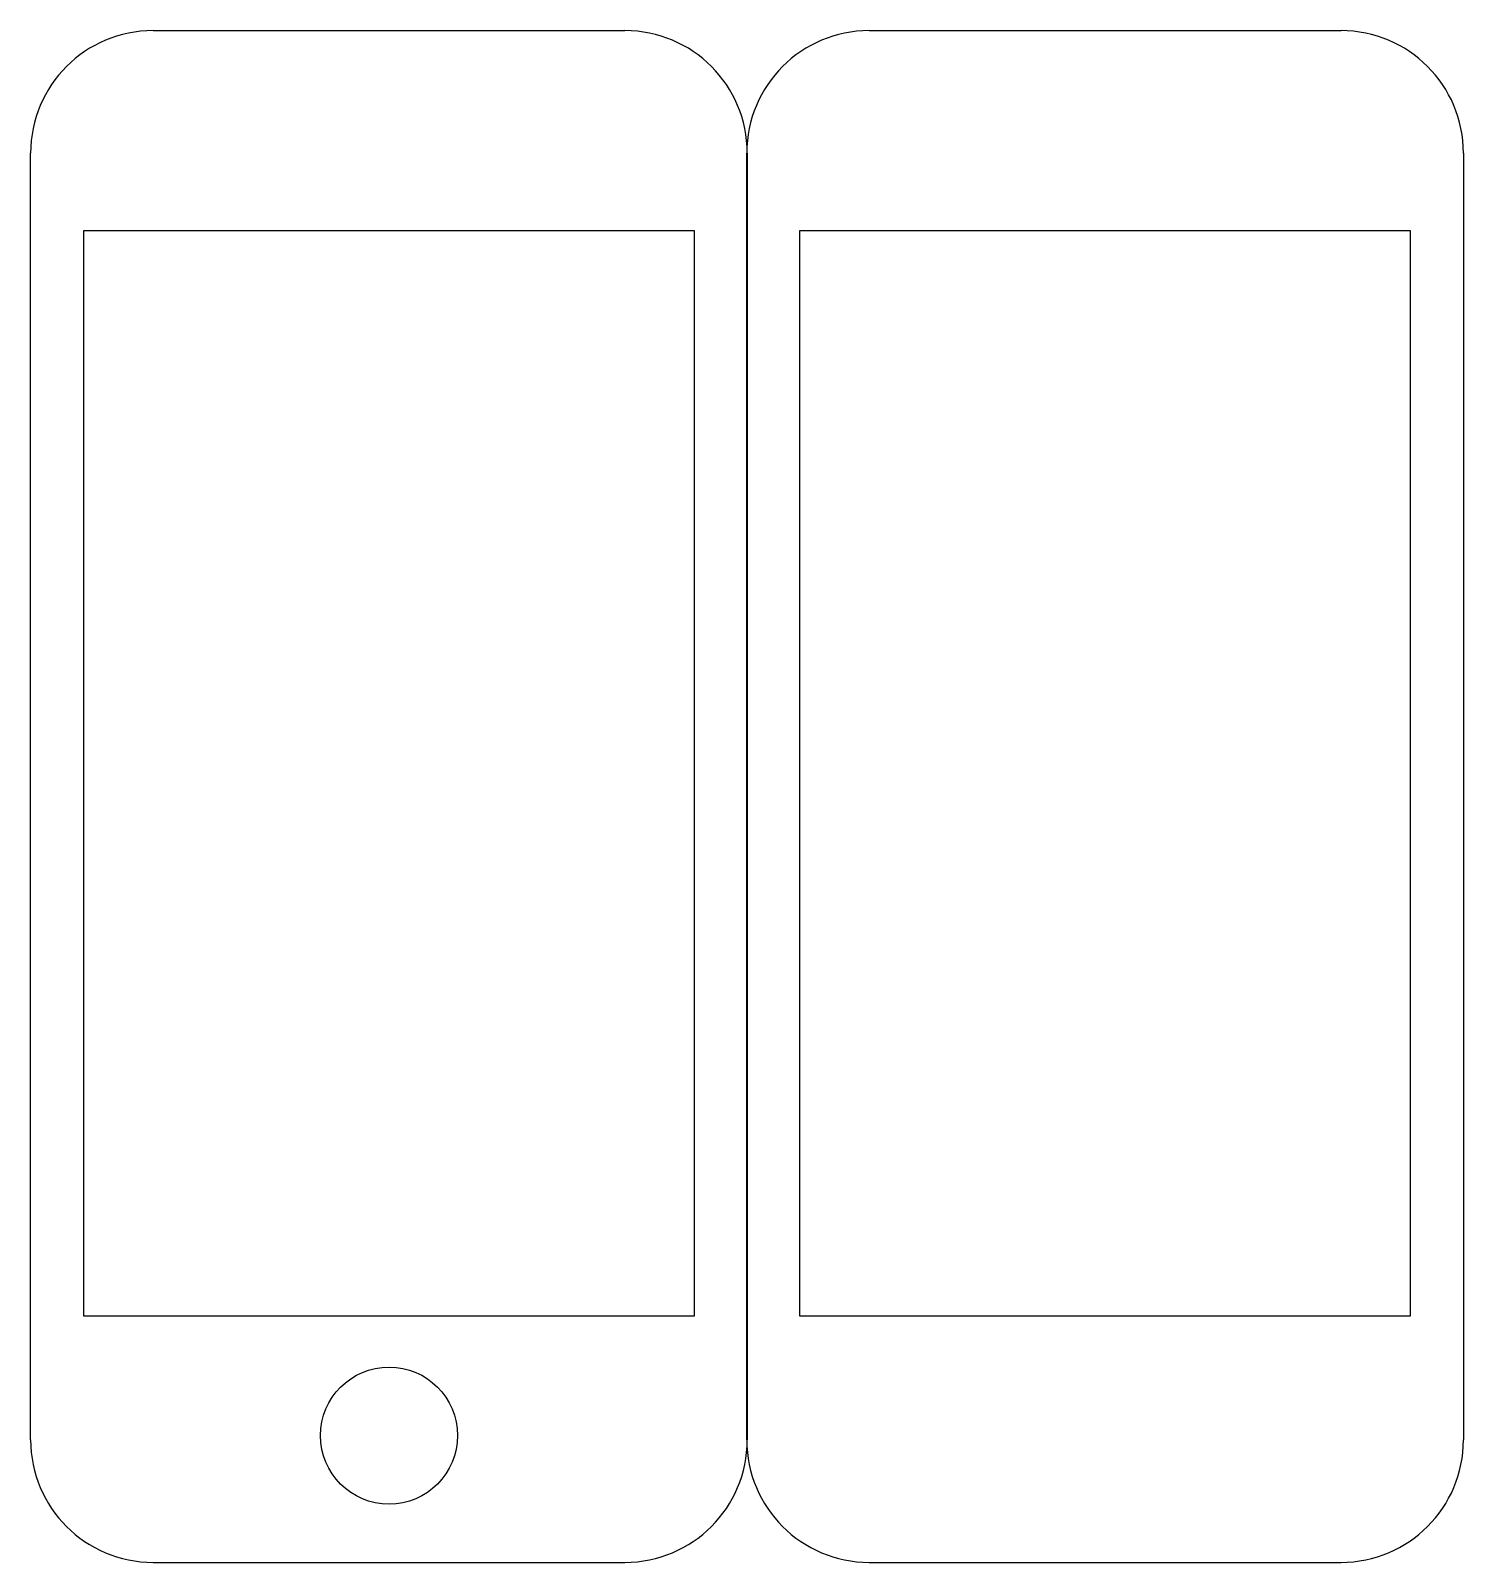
# Model space of a CAD drawing. Header units: millimetres. Extents: x 0 to 117, y 0 to 125.
import ezdxf

# ---------------------------------------------------------------- set-up
doc = ezdxf.new("R2010")
doc.units = ezdxf.units.MM
doc.layers.add('TAGLIO', color=7, linetype='Continuous')

msp = doc.modelspace()

# ---------------------------------------------------------------- linework, layer by layer
at = {"layer": 'TAGLIO'}
for p, q in [((10, 125.15), (48.55, 125.15)), ((68.51, 125.15), (107.06, 125.15)), ((0, 10), (0, 115.15)), ((58.51, 10), (58.51, 115.15)), ((58.55, 115.15), (58.55, 10)), ((117.06, 115.15), (117.06, 10)), ((54.23, 108.8), (4.31, 108.8)), ((4.31, 108.8), (4.31, 20.14)), ((54.23, 20.14), (54.23, 108.8)), ((62.82, 108.8), (62.82, 20.14)), ((112.74, 108.8), (62.82, 108.8)), ((112.74, 20.14), (112.74, 108.8)), ((4.31, 20.14), (54.23, 20.14)), ((62.82, 20.14), (112.74, 20.14)), ((10, 0), (48.55, 0)), ((68.51, 0), (107.06, 0))]:
    msp.add_line(p, q, dxfattribs=at)
msp.add_circle((29.28, 10.36), 5.6, dxfattribs=at)
for centre, start, end in [((10, 115.15), 90, 180), ((48.55, 115.15), 0, 90), ((68.51, 115.15), 90, 180), ((107.06, 115.15), 0, 90), ((10, 10), 180, 270), ((48.55, 10), 270, 0), ((68.51, 10), 180, 270), ((107.06, 10), 270, 0)]:
    msp.add_arc(centre, 10, start, end, dxfattribs=at)

doc.saveas('drawing.dxf')
